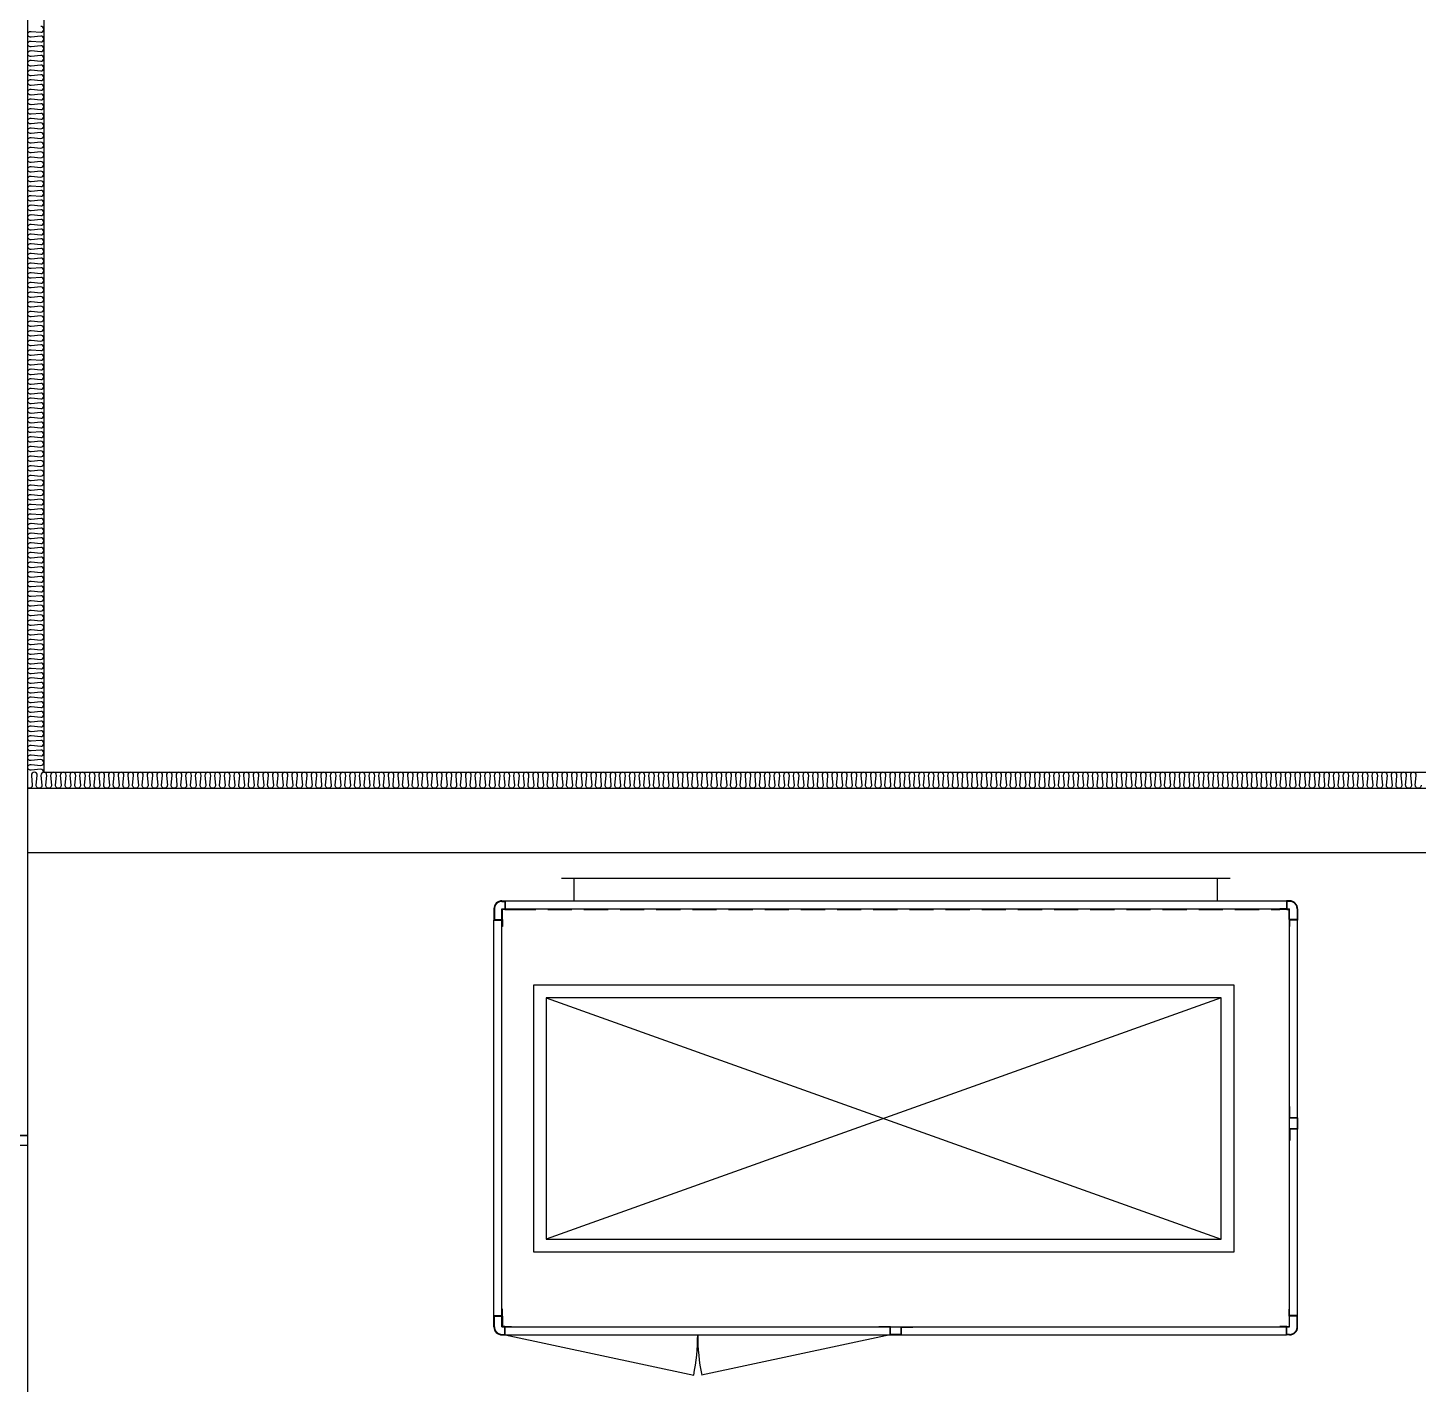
# Model space of a CAD drawing. Header units: millimetres. Extents: x -95754 to 177808, y 34455 to 150605.
# Drawn here: x 115904 to 120229, y 109852 to 114070 of the extents above; entities that cross this region are included whole.
import ezdxf

# ---------------------------------------------------------------- set-up
doc = ezdxf.new("R2010")
doc.units = ezdxf.units.MM
doc.header["$LTSCALE"] = 300
doc.linetypes.add('HIDDEN', pattern=[0.375, 0.25, -0.125])
for name, color, linetype in [('A-DOOR', 4, 'Continuous'), ('A-DOOR-1', 1, 'Continuous'), ('A-DOOR-8', 8, 'Continuous'), ('A-ETC-기계', 253, 'Continuous'), ('A-WALL-D', 7, 'Continuous'), ('ISL', 251, 'Continuous')]:
    doc.layers.add(name, color=color, linetype=linetype)

# ---------------------------------------------------------------- blocks, each defined once
blk = doc.blocks.new('FSD-6')
at = {"layer": 'A-DOOR'}
for points in [[(-200, 2400), (-200, 2370), (-160, 2370), (-160, 2355), (-40, 2355), (-40, 2370), (0, 2370), (0, 2400)], [(-200, 2370), (-1330, 2370), (-1330, 2330), (-200, 2330)], [(-200, 30), (-1330, 30), (-1330, 70), (-200, 70)], [(-200, 0), (-200, 30), (-160, 30), (-160, 45), (-40, 45), (-40, 30), (0, 30), (0, 0)]]:
    blk.add_lwpolyline(points, close=True, dxfattribs=at)
at = {"layer": 'A-DOOR-1'}
for centre, start, end in [((-200, 2330), 180, 270), ((-200, 70), 90, 180)]:
    blk.add_arc(centre, 1130, start, end, dxfattribs=at)
at = {"layer": 'A-DOOR-8'}
for p, q in [((-200, 30), (-200, 2370)), ((0, 30), (0, 2370))]:
    blk.add_line(p, q, dxfattribs=at)
blk = doc.blocks.new('A$C7EEB4B3A')
at = {"color": 0, "linetype": 'HIDDEN'}
for p, q in [((36.2, 25), (0, 25)), ((0, 25), (0, 23.8)), ((36.2, 1.2), (36.2, 25)), ((36.2, 1.2), (68.8, 1.2)), ((68.8, 1.2), (68.8, 25)), ((68.8, 25), (105, 25)), ((105, 25), (105, 23.8))]:
    blk.add_line(p, q, dxfattribs=at)
at = {"color": 0}
for p, q in [((35, 23.8), (0, 23.8)), ((35, 0), (35, 23.8)), ((35, 0), (70, 0)), ((70, 0), (70, 23.8)), ((70, 23.8), (105, 23.8))]:
    blk.add_line(p, q, dxfattribs=at)
blk = doc.blocks.new('G$C2C1B598D')
at = {"color": 0}
for p, q in [((-1040, 70), (1040, 70)), ((-1000, 0), (-1000, 70)), ((1000, 70), (1000, 0)), ((-1225, 0), (-1215, 0)), ((-1215, 0), (-1215, -25)), ((-1215, 0), (1215, 0)), ((-1040, 0), (1040, 0)), ((1225, 0), (1215, 0)), ((1215, 0), (1215, -25)), ((-1250, -25), (-1250, -60)), ((-1215, -25), (-1195, -25)), ((1215, -25), (1195, -25)), ((1250, -25), (1250, -60)), ((-1250, -60), (-1225, -60)), ((-1250, -1290.1), (-1250, -60)), ((-1225, -60), (-1225, -80)), ((1250, -60), (1225, -60)), ((1225, -60), (1225, -80)), ((1250, -1290.1), (1250, -60)), ((-1127.5, -262.1), (-1127.5, -1092.1)), ((1052.5, -262.1), (-1127.5, -262.1)), ((-1087.5, -302.1), (-1087.5, -1052.1)), ((-1087.5, -302.1), (1012.5, -1052.1)), ((1012.5, -302.1), (-1087.5, -1052.1)), ((1012.5, -302.1), (-1087.5, -302.1)), ((1012.5, -1052.1), (1012.5, -302.1)), ((1052.5, -1092.1), (1052.5, -262.1)), ((-1087.5, -1052.1), (1012.5, -1052.1)), ((-1127.5, -1092.1), (1052.5, -1092.1)), ((-1250, -1325.1), (-1250, -1290.1)), ((-1250, -1290.1), (-1225, -1290.1)), ((-1225, -1290.1), (-1225, -1270.1)), ((1225, -1290.1), (1225, -1270.1)), ((1250, -1290.1), (1225, -1290.1)), ((1250, -1325.1), (1250, -1290.1)), ((-1215, -1350.1), (-1215, -1325.1)), ((-1215, -1325.1), (-1195, -1325.1)), ((1215, -1325.1), (1195, -1325.1)), ((1215, -1350.1), (1215, -1325.1)), ((-1225, -1350.1), (-1215, -1350.1)), ((-1215, -1350.1), (1215, -1350.1)), ((1225, -1350.1), (1215, -1350.1))]:
    blk.add_line(p, q, dxfattribs=at)
at = {"color": 0, "linetype": 'HIDDEN'}
for p, q in [((-1248.4, -25), (-1248.4, -58.4)), ((-1225, -1.6), (-1216.6, -1.6)), ((-1216.6, -1.6), (-1216.6, -26.6)), ((-1216.6, -26.6), (-1195, -26.6)), ((-1195, -26.6), (-1195, -25)), ((-1195, -26.6), (1195, -26.6)), ((1195, -26.6), (1195, -25)), ((1216.6, -26.6), (1195, -26.6)), ((1225, -1.6), (1216.6, -1.6)), ((1216.6, -1.6), (1216.6, -26.6)), ((1248.4, -25), (1248.4, -58.4)), ((-1248.4, -58.4), (-1223.4, -58.4)), ((-1223.4, -80), (-1225, -80)), ((-1223.4, -58.4), (-1223.4, -80)), ((1248.4, -58.4), (1223.4, -58.4)), ((1223.4, -58.4), (1223.4, -80)), ((1223.4, -80), (1225, -80)), ((-1248.4, -1325.1), (-1248.4, -1291.7)), ((-1248.4, -1291.7), (-1223.4, -1291.7)), ((-1223.4, -1270.1), (-1225, -1270.1)), ((-1223.4, -1291.7), (-1223.4, -1270.1)), ((1223.4, -1291.7), (1223.4, -1270.1)), ((1223.4, -1270.1), (1225, -1270.1)), ((1248.4, -1291.7), (1223.4, -1291.7)), ((1248.4, -1325.1), (1248.4, -1291.7)), ((-1216.6, -1348.5), (-1216.6, -1323.5)), ((-1216.6, -1323.5), (-1195, -1323.5)), ((-1195, -1323.5), (-1195, -1325.1)), ((1216.6, -1323.5), (1195, -1323.5)), ((1195, -1323.5), (1195, -1325.1)), ((1216.6, -1348.5), (1216.6, -1323.5)), ((-1225, -1348.5), (-1216.6, -1348.5)), ((1225, -1348.5), (1216.6, -1348.5))]:
    blk.add_line(p, q, dxfattribs=at)
at = {"color": 0, "linetype": 'Continuous'}
for p, q in [((-1225, -1325.1), (-1225, -25)), ((-1225, -25), (1225, -25)), ((1225, -1325.1), (1225, -25)), ((-1225, -1325.1), (1225, -1325.1)), ((-1215, -1350.1), (-628.6, -1475.3)), ((-17.5, -1350), (-603.9, -1475.2))]:
    blk.add_line(p, q, dxfattribs=at)
at = {"color": 0, "linetype": 'ByBlock'}
for p, q in [((-1223.4, -58.4), (-1223.4, -26.6)), ((-1216.6, -26.6), (-1223.4, -26.6)), ((1216.6, -26.6), (1223.4, -26.6)), ((1223.4, -58.4), (1223.4, -26.6)), ((-1223.4, -1291.7), (-1223.4, -1323.5)), ((1223.4, -1291.7), (1223.4, -1323.5)), ((-1216.6, -1323.5), (-1223.4, -1323.5)), ((1216.6, -1323.5), (1223.4, -1323.5))]:
    blk.add_line(p, q, dxfattribs=at)
at = {"color": 0}
for centre, start, end in [((-1225, -25), 90, 180), ((1225, -25), 0, 90), ((-1225, -1325.1), 180, 270), ((1225, -1325.1), 270, 0)]:
    blk.add_arc(centre, 25, start, end, dxfattribs=at)
at = {"color": 0, "linetype": 'HIDDEN'}
for centre, start, end in [((-1225, -25), 90, 180.0029), ((1225, -25), 359.9971, 90), ((-1225, -1325.1), 179.9971, 270), ((1225, -1325.1), 270, 0.0029)]:
    blk.add_arc(centre, 23.4, start, end, dxfattribs=at)
at = {"color": 0, "linetype": 'Continuous'}
for centre, start, end in [((-1258.2, -1350.1), 348.7527, 0.0046), ((25.7, -1350), 179.9954, 191.2473)]:
    blk.add_arc(centre, 641.9, start, end, dxfattribs=at)
at = {"color": 0, "xscale": -1, "rotation": 89.99999999999997}
blk.add_blockref('A$C7EEB4B3A', (1250, -639.9), dxfattribs=at)
at = {"color": 0, "xscale": -1}
blk.add_blockref('A$C7EEB4B3A', (52.5, -1350.1), dxfattribs=at)
blk = doc.blocks.new('4F_기계장비')
at = {"layer": 'A-ETC-기계'}
blk.add_blockref('G$C2C1B598D', (26050, -37250), dxfattribs=at)

msp = doc.modelspace()

# ---------------------------------------------------------------- linework, layer by layer
at = {"layer": 'A-WALL-D'}
for p, q in [((115903.6, 111705), (123353.6, 111705)), ((115903.6, 111505), (123353.6, 111505))]:
    msp.add_line(p, q, dxfattribs=at)
at = {"layer": 'A-WALL-D', "elevation": 0}
msp.add_lwpolyline([(104153.6, 124005), (115703.6, 124005), (115703.6, 110625), (115903.6, 110625), (115903.6, 124205), (101953.6, 124205)], dxfattribs=at)
at = {"layer": 'ISL'}
msp.add_lwpolyline([(102003.6, 124355), (102003.6, 124255), (115953.6, 124255), (115953.6, 111755), (123303.6, 111755), (123303.6, 112755), (124603.6, 112755), (124603.6, 111755), (134103.6, 111755), (134103.6, 112755), (134603.6, 112755), (134603.6, 112970)], dxfattribs=at)
for points in [[(115953.6, 111755, 0.44469), (115943.6, 111764), (115913.6, 111761, -1.108889), (115913.6, 111779), (115943.6, 111776, 0.44469), (115953.6, 111785, 0.44469), (115943.6, 111794), (115913.6, 111791, -1.108889), (115913.6, 111809), (115943.6, 111806, 0.44469), (115953.6, 111815, 0.44469), (115943.6, 111824), (115913.6, 111821, -1.108889), (115913.6, 111839), (115943.6, 111836, 0.44469), (115953.6, 111845, 0.44469), (115943.6, 111854), (115913.6, 111851, -1.108889), (115913.6, 111869), (115943.6, 111866, 0.44469), (115953.6, 111875, 0.44469), (115943.6, 111884), (115913.6, 111881, -1.108889), (115913.6, 111899), (115943.6, 111896, 0.44469), (115953.6, 111905, 0.44469), (115943.6, 111914), (115913.6, 111911, -1.108889), (115913.6, 111929), (115943.6, 111926, 0.44469), (115953.6, 111935, 0.44469), (115943.6, 111944), (115913.6, 111941, -1.108889), (115913.6, 111959), (115943.6, 111956, 0.44469), (115953.6, 111965, 0.44469), (115943.6, 111974), (115913.6, 111971, -1.108889), (115913.6, 111989), (115943.6, 111986, 0.44469), (115953.6, 111995, 0.44469), (115943.6, 112004), (115913.6, 112001, -1.108889), (115913.6, 112019), (115943.6, 112016, 0.44469), (115953.6, 112025, 0.44469), (115943.6, 112034), (115913.6, 112031, -1.108889), (115913.6, 112049), (115943.6, 112046, 0.44469), (115953.6, 112055, 0.44469), (115943.6, 112064), (115913.6, 112061, -1.108889), (115913.6, 112079), (115943.6, 112076, 0.44469), (115953.6, 112085, 0.44469), (115943.6, 112094), (115913.6, 112091, -1.108889), (115913.6, 112109), (115943.6, 112106, 0.44469), (115953.6, 112115, 0.44469), (115943.6, 112124), (115913.6, 112121, -1.108889), (115913.6, 112139), (115943.6, 112136, 0.44469), (115953.6, 112145, 0.44469), (115943.6, 112154), (115913.6, 112151, -1.108889), (115913.6, 112169), (115943.6, 112166, 0.44469), (115953.6, 112175, 0.44469), (115943.6, 112184), (115913.6, 112181, -1.108889), (115913.6, 112199), (115943.6, 112196, 0.44469), (115953.6, 112205, 0.44469), (115943.6, 112214), (115913.6, 112211, -1.108889), (115913.6, 112229), (115943.6, 112226, 0.44469), (115953.6, 112235, 0.44469), (115943.6, 112244), (115913.6, 112241, -1.108889), (115913.6, 112259), (115943.6, 112256, 0.44469), (115953.6, 112265, 0.44469), (115943.6, 112274), (115913.6, 112271, -1.108889), (115913.6, 112289), (115943.6, 112286, 0.44469), (115953.6, 112295, 0.44469), (115943.6, 112304), (115913.6, 112301, -1.108889), (115913.6, 112319), (115943.6, 112316, 0.44469), (115953.6, 112325, 0.44469), (115943.6, 112334), (115913.6, 112331, -1.108889), (115913.6, 112349), (115943.6, 112346, 0.44469), (115953.6, 112355, 0.44469), (115943.6, 112364), (115913.6, 112361, -1.108889), (115913.6, 112379), (115943.6, 112376, 0.44469), (115953.6, 112385, 0.44469), (115943.6, 112394), (115913.6, 112391, -1.108889), (115913.6, 112409), (115943.6, 112406, 0.44469), (115953.6, 112415, 0.44469), (115943.6, 112424), (115913.6, 112421, -1.108889), (115913.6, 112439), (115943.6, 112436, 0.44469), (115953.6, 112445, 0.44469), (115943.6, 112454), (115913.6, 112451, -1.108889), (115913.6, 112469), (115943.6, 112466, 0.44469), (115953.6, 112475, 0.44469), (115943.6, 112484), (115913.6, 112481, -1.108889), (115913.6, 112499), (115943.6, 112496, 0.44469), (115953.6, 112505, 0.44469), (115943.6, 112514), (115913.6, 112511, -1.108889), (115913.6, 112529), (115943.6, 112526, 0.44469), (115953.6, 112535, 0.44469), (115943.6, 112544), (115913.6, 112541, -1.108889), (115913.6, 112559), (115943.6, 112556, 0.44469), (115953.6, 112565, 0.44469), (115943.6, 112574), (115913.6, 112571, -1.108889), (115913.6, 112589), (115943.6, 112586, 0.44469), (115953.6, 112595, 0.44469), (115943.6, 112604), (115913.6, 112601, -1.108889), (115913.6, 112619), (115943.6, 112616, 0.44469), (115953.6, 112625, 0.44469), (115943.6, 112634), (115913.6, 112631, -1.108889), (115913.6, 112649), (115943.6, 112646, 0.44469), (115953.6, 112655, 0.44469), (115943.6, 112664), (115913.6, 112661, -1.108889), (115913.6, 112679), (115943.6, 112676, 0.44469), (115953.6, 112685, 0.44469), (115943.6, 112694), (115913.6, 112691, -1.108889), (115913.6, 112709), (115943.6, 112706, 0.44469), (115953.6, 112715, 0.44469), (115943.6, 112724), (115913.6, 112721, -1.108889), (115913.6, 112739), (115943.6, 112736, 0.44469), (115953.6, 112745, 0.44469), (115943.6, 112754), (115913.6, 112751, -1.108889), (115913.6, 112769), (115943.6, 112766, 0.44469), (115953.6, 112775, 0.44469), (115943.6, 112784), (115913.6, 112781, -1.108889), (115913.6, 112799), (115943.6, 112796, 0.44469), (115953.6, 112805, 0.44469), (115943.6, 112814), (115913.6, 112811, -1.108889), (115913.6, 112829), (115943.6, 112826, 0.44469), (115953.6, 112835, 0.44469), (115943.6, 112844), (115913.6, 112841, -1.108889), (115913.6, 112859), (115943.6, 112856, 0.44469), (115953.6, 112865, 0.44469), (115943.6, 112874), (115913.6, 112871, -1.108889), (115913.6, 112889), (115943.6, 112886, 0.44469), (115953.6, 112895, 0.44469), (115943.6, 112904), (115913.6, 112901, -1.108889), (115913.6, 112919), (115943.6, 112916, 0.44469), (115953.6, 112925, 0.44469), (115943.6, 112934), (115913.6, 112931, -1.108889), (115913.6, 112949), (115943.6, 112946, 0.44469), (115953.6, 112955, 0.44469), (115943.6, 112964), (115913.6, 112961, -1.108889), (115913.6, 112979), (115943.6, 112976, 0.44469), (115953.6, 112985, 0.44469), (115943.6, 112994), (115913.6, 112991, -1.108889), (115913.6, 113009), (115943.6, 113006, 0.44469), (115953.6, 113015, 0.44469), (115943.6, 113024), (115913.6, 113021, -1.108889), (115913.6, 113039), (115943.6, 113036, 0.44469), (115953.6, 113045, 0.44469), (115943.6, 113054), (115913.6, 113051, -1.108889), (115913.6, 113069), (115943.6, 113066, 0.44469), (115953.6, 113075, 0.44469), (115943.6, 113084), (115913.6, 113081, -1.108889), (115913.6, 113099), (115943.6, 113096, 0.44469), (115953.6, 113105, 0.44469), (115943.6, 113114), (115913.6, 113111, -1.108889), (115913.6, 113129), (115943.6, 113126, 0.44469), (115953.6, 113135, 0.44469), (115943.6, 113144), (115913.6, 113141, -1.108889), (115913.6, 113159), (115943.6, 113156, 0.44469), (115953.6, 113165, 0.44469), (115943.6, 113174), (115913.6, 113171, -1.108889), (115913.6, 113189), (115943.6, 113186, 0.44469), (115953.6, 113195, 0.44469), (115943.6, 113204), (115913.6, 113201, -1.108889), (115913.6, 113219), (115943.6, 113216, 0.44469), (115953.6, 113225, 0.44469), (115943.6, 113234), (115913.6, 113231, -1.108889), (115913.6, 113249), (115943.6, 113246, 0.44469), (115953.6, 113255, 0.44469), (115943.6, 113264), (115913.6, 113261, -1.108889), (115913.6, 113279), (115943.6, 113276, 0.44469), (115953.6, 113285, 0.44469), (115943.6, 113294), (115913.6, 113291, -1.108889), (115913.6, 113309), (115943.6, 113306, 0.44469), (115953.6, 113315, 0.44469), (115943.6, 113324), (115913.6, 113321, -1.108889), (115913.6, 113339), (115943.6, 113336, 0.44469), (115953.6, 113345, 0.44469), (115943.6, 113354), (115913.6, 113351, -1.108889), (115913.6, 113369), (115943.6, 113366, 0.44469), (115953.6, 113375, 0.44469), (115943.6, 113384), (115913.6, 113381, -1.108889), (115913.6, 113399), (115943.6, 113396, 0.44469), (115953.6, 113405, 0.44469), (115943.6, 113414), (115913.6, 113411, -1.108889), (115913.6, 113429), (115943.6, 113426, 0.44469), (115953.6, 113435, 0.44469), (115943.6, 113444), (115913.6, 113441, -1.108889), (115913.6, 113459), (115943.6, 113456, 0.44469), (115953.6, 113465, 0.44469), (115943.6, 113474), (115913.6, 113471, -1.108889), (115913.6, 113489), (115943.6, 113486, 0.44469), (115953.6, 113495, 0.44469), (115943.6, 113504), (115913.6, 113501, -1.108889), (115913.6, 113519), (115943.6, 113516, 0.44469), (115953.6, 113525, 0.44469), (115943.6, 113534), (115913.6, 113531, -1.108889), (115913.6, 113549), (115943.6, 113546, 0.44469), (115953.6, 113555, 0.44469), (115943.6, 113564), (115913.6, 113561, -1.108889), (115913.6, 113579), (115943.6, 113576, 0.44469), (115953.6, 113585, 0.44469), (115943.6, 113594), (115913.6, 113591, -1.108889), (115913.6, 113609), (115943.6, 113606, 0.44469), (115953.6, 113615, 0.44469), (115943.6, 113624), (115913.6, 113621, -1.108889), (115913.6, 113639), (115943.6, 113636, 0.44469), (115953.6, 113645, 0.44469), (115943.6, 113654), (115913.6, 113651, -1.108889), (115913.6, 113669), (115943.6, 113666, 0.44469), (115953.6, 113675, 0.44469), (115943.6, 113684), (115913.6, 113681, -1.108889), (115913.6, 113699), (115943.6, 113696, 0.44469), (115953.6, 113705, 0.44469), (115943.6, 113714), (115913.6, 113711, -1.108889), (115913.6, 113729), (115943.6, 113726, 0.44469), (115953.6, 113735, 0.44469), (115943.6, 113744), (115913.6, 113741, -1.108889), (115913.6, 113759), (115943.6, 113756, 0.44469), (115953.6, 113765, 0.44469), (115943.6, 113774), (115913.6, 113771, -1.108889), (115913.6, 113789), (115943.6, 113786, 0.44469), (115953.6, 113795, 0.44469), (115943.6, 113804), (115913.6, 113801, -1.108889), (115913.6, 113819), (115943.6, 113816, 0.44469), (115953.6, 113825, 0.44469), (115943.6, 113834), (115913.6, 113831, -1.108889), (115913.6, 113849), (115943.6, 113846, 0.44469), (115953.6, 113855, 0.44469), (115943.6, 113864), (115913.6, 113861, -1.108889), (115913.6, 113879), (115943.6, 113876, 0.44469), (115953.6, 113885, 0.44469), (115943.6, 113894), (115913.6, 113891, -1.108889), (115913.6, 113909), (115943.6, 113906, 0.44469), (115953.6, 113915, 0.44469), (115943.6, 113924), (115913.6, 113921, -1.108889), (115913.6, 113939), (115943.6, 113936, 0.44469), (115953.6, 113945, 0.44469), (115943.6, 113954), (115913.6, 113951, -1.108889), (115913.6, 113969), (115943.6, 113966, 0.44469), (115953.6, 113975, 0.44469), (115943.6, 113984), (115913.6, 113981, -1.108889), (115913.6, 113999), (115943.6, 113996, 0.44469), (115953.6, 114005, 0.44469), (115943.6, 114014), (115913.6, 114011, -1.108889), (115913.6, 114029), (115943.6, 114026, 0.44469), (115953.6, 114035, 0.44469), (115943.6, 114044), (115913.6, 114041, -1.108889), (115913.6, 114059), (115943.6, 114056, 0.44469), (115953.6, 114065, 0.44469), (115943.6, 114074)], [(120237.6, 111715, -1.108889), (120219.6, 111715), (120222.6, 111745, 0.44469), (120213.6, 111755, 0.44469), (120204.6, 111745), (120207.6, 111715, -1.108889), (120189.6, 111715), (120192.6, 111745, 0.44469), (120183.6, 111755, 0.44469), (120174.6, 111745), (120177.6, 111715, -1.108889), (120159.6, 111715), (120162.6, 111745, 0.44469), (120153.6, 111755, 0.44469), (120144.6, 111745), (120147.6, 111715, -1.108889), (120129.6, 111715), (120132.6, 111745, 0.44469), (120123.6, 111755, 0.44469), (120114.6, 111745), (120117.6, 111715, -1.108889), (120099.6, 111715), (120102.6, 111745, 0.44469), (120093.6, 111755, 0.44469), (120084.6, 111745), (120087.6, 111715, -1.108889), (120069.6, 111715), (120072.6, 111745, 0.44469), (120063.6, 111755, 0.44469), (120054.6, 111745), (120057.6, 111715, -1.108889), (120039.6, 111715), (120042.6, 111745, 0.44469), (120033.6, 111755, 0.44469), (120024.6, 111745), (120027.6, 111715, -1.108889), (120009.6, 111715), (120012.6, 111745, 0.44469), (120003.6, 111755, 0.44469), (119994.6, 111745), (119997.6, 111715, -1.108889), (119979.6, 111715), (119982.6, 111745, 0.44469), (119973.6, 111755, 0.44469), (119964.6, 111745), (119967.6, 111715, -1.108889), (119949.6, 111715), (119952.6, 111745, 0.44469), (119943.6, 111755, 0.44469), (119934.6, 111745), (119937.6, 111715, -1.108889), (119919.6, 111715), (119922.6, 111745, 0.44469), (119913.6, 111755, 0.44469), (119904.6, 111745), (119907.6, 111715, -1.108889), (119889.6, 111715), (119892.6, 111745, 0.44469), (119883.6, 111755, 0.44469), (119874.6, 111745), (119877.6, 111715, -1.108889), (119859.6, 111715), (119862.6, 111745, 0.44469), (119853.6, 111755, 0.44469), (119844.6, 111745), (119847.6, 111715, -1.108889), (119829.6, 111715), (119832.6, 111745, 0.44469), (119823.6, 111755, 0.44469), (119814.6, 111745), (119817.6, 111715, -1.108889), (119799.6, 111715), (119802.6, 111745, 0.44469), (119793.6, 111755, 0.44469), (119784.6, 111745), (119787.6, 111715, -1.108889), (119769.6, 111715), (119772.6, 111745, 0.44469), (119763.6, 111755, 0.44469), (119754.6, 111745), (119757.6, 111715, -1.108889), (119739.6, 111715), (119742.6, 111745, 0.44469), (119733.6, 111755, 0.44469), (119724.6, 111745), (119727.6, 111715, -1.108889), (119709.6, 111715), (119712.6, 111745, 0.44469), (119703.6, 111755, 0.44469), (119694.6, 111745), (119697.6, 111715, -1.108889), (119679.6, 111715), (119682.6, 111745, 0.44469), (119673.6, 111755, 0.44469), (119664.6, 111745), (119667.6, 111715, -1.108889), (119649.6, 111715), (119652.6, 111745, 0.44469), (119643.6, 111755, 0.44469), (119634.6, 111745), (119637.6, 111715, -1.108889), (119619.6, 111715), (119622.6, 111745, 0.44469), (119613.6, 111755, 0.44469), (119604.6, 111745), (119607.6, 111715, -1.108889), (119589.6, 111715), (119592.6, 111745, 0.44469), (119583.6, 111755, 0.44469), (119574.6, 111745), (119577.6, 111715, -1.108889), (119559.6, 111715), (119562.6, 111745, 0.44469), (119553.6, 111755, 0.44469), (119544.6, 111745), (119547.6, 111715, -1.108889), (119529.6, 111715), (119532.6, 111745, 0.44469), (119523.6, 111755, 0.44469), (119514.6, 111745), (119517.6, 111715, -1.108889), (119499.6, 111715), (119502.6, 111745, 0.44469), (119493.6, 111755, 0.44469), (119484.6, 111745), (119487.6, 111715, -1.108889), (119469.6, 111715), (119472.6, 111745, 0.44469), (119463.6, 111755, 0.44469), (119454.6, 111745), (119457.6, 111715, -1.108889), (119439.6, 111715), (119442.6, 111745, 0.44469), (119433.6, 111755, 0.44469), (119424.6, 111745), (119427.6, 111715, -1.108889), (119409.6, 111715), (119412.6, 111745, 0.44469), (119403.6, 111755, 0.44469), (119394.6, 111745), (119397.6, 111715, -1.108889), (119379.6, 111715), (119382.6, 111745, 0.44469), (119373.6, 111755, 0.44469), (119364.6, 111745), (119367.6, 111715, -1.108889), (119349.6, 111715), (119352.6, 111745, 0.44469), (119343.6, 111755, 0.44469), (119334.6, 111745), (119337.6, 111715, -1.108889), (119319.6, 111715), (119322.6, 111745, 0.44469), (119313.6, 111755, 0.44469), (119304.6, 111745), (119307.6, 111715, -1.108889), (119289.6, 111715), (119292.6, 111745, 0.44469), (119283.6, 111755, 0.44469), (119274.6, 111745), (119277.6, 111715, -1.108889), (119259.6, 111715), (119262.6, 111745, 0.44469), (119253.6, 111755, 0.44469), (119244.6, 111745), (119247.6, 111715, -1.108889), (119229.6, 111715), (119232.6, 111745, 0.44469), (119223.6, 111755, 0.44469), (119214.6, 111745), (119217.6, 111715, -1.108889), (119199.6, 111715), (119202.6, 111745, 0.44469), (119193.6, 111755, 0.44469), (119184.6, 111745), (119187.6, 111715, -1.108889), (119169.6, 111715), (119172.6, 111745, 0.44469), (119163.6, 111755, 0.44469), (119154.6, 111745), (119157.6, 111715, -1.108889), (119139.6, 111715), (119142.6, 111745, 0.44469), (119133.6, 111755, 0.44469), (119124.6, 111745), (119127.6, 111715, -1.108889), (119109.6, 111715), (119112.6, 111745, 0.44469), (119103.6, 111755, 0.44469), (119094.6, 111745), (119097.6, 111715, -1.108889), (119079.6, 111715), (119082.6, 111745, 0.44469), (119073.6, 111755, 0.44469), (119064.6, 111745), (119067.6, 111715, -1.108889), (119049.6, 111715), (119052.6, 111745, 0.44469), (119043.6, 111755, 0.44469), (119034.6, 111745), (119037.6, 111715, -1.108889), (119019.6, 111715), (119022.6, 111745, 0.44469), (119013.6, 111755, 0.44469), (119004.6, 111745), (119007.6, 111715, -1.108889), (118989.6, 111715), (118992.6, 111745, 0.44469), (118983.6, 111755, 0.44469), (118974.6, 111745), (118977.6, 111715, -1.108889), (118959.6, 111715), (118962.6, 111745, 0.44469), (118953.6, 111755, 0.44469), (118944.6, 111745), (118947.6, 111715, -1.108889), (118929.6, 111715), (118932.6, 111745, 0.44469), (118923.6, 111755, 0.44469), (118914.6, 111745), (118917.6, 111715, -1.108889), (118899.6, 111715), (118902.6, 111745, 0.44469), (118893.6, 111755, 0.44469), (118884.6, 111745), (118887.6, 111715, -1.108889), (118869.6, 111715), (118872.6, 111745, 0.44469), (118863.6, 111755, 0.44469), (118854.6, 111745), (118857.6, 111715, -1.108889), (118839.6, 111715), (118842.6, 111745, 0.44469), (118833.6, 111755, 0.44469), (118824.6, 111745), (118827.6, 111715, -1.108889), (118809.6, 111715), (118812.6, 111745, 0.44469), (118803.6, 111755, 0.44469), (118794.6, 111745), (118797.6, 111715, -1.108889), (118779.6, 111715), (118782.6, 111745, 0.44469), (118773.6, 111755, 0.44469), (118764.6, 111745), (118767.6, 111715, -1.108889), (118749.6, 111715), (118752.6, 111745, 0.44469), (118743.6, 111755, 0.44469), (118734.6, 111745), (118737.6, 111715, -1.108889), (118719.6, 111715), (118722.6, 111745, 0.44469), (118713.6, 111755, 0.44469), (118704.6, 111745), (118707.6, 111715, -1.108889), (118689.6, 111715), (118692.6, 111745, 0.44469), (118683.6, 111755, 0.44469), (118674.6, 111745), (118677.6, 111715, -1.108889), (118659.6, 111715), (118662.6, 111745, 0.44469), (118653.6, 111755, 0.44469), (118644.6, 111745), (118647.6, 111715, -1.108889), (118629.6, 111715), (118632.6, 111745, 0.44469), (118623.6, 111755, 0.44469), (118614.6, 111745), (118617.6, 111715, -1.108889), (118599.6, 111715), (118602.6, 111745, 0.44469), (118593.6, 111755, 0.44469), (118584.6, 111745), (118587.6, 111715, -1.108889), (118569.6, 111715), (118572.6, 111745, 0.44469), (118563.6, 111755, 0.44469), (118554.6, 111745), (118557.6, 111715, -1.108889), (118539.6, 111715), (118542.6, 111745, 0.44469), (118533.6, 111755, 0.44469), (118524.6, 111745), (118527.6, 111715, -1.108889), (118509.6, 111715), (118512.6, 111745, 0.44469), (118503.6, 111755, 0.44469), (118494.6, 111745), (118497.6, 111715, -1.108889), (118479.6, 111715), (118482.6, 111745, 0.44469), (118473.6, 111755, 0.44469), (118464.6, 111745), (118467.6, 111715, -1.108889), (118449.6, 111715), (118452.6, 111745, 0.44469), (118443.6, 111755, 0.44469), (118434.6, 111745), (118437.6, 111715, -1.108889), (118419.6, 111715), (118422.6, 111745, 0.44469), (118413.6, 111755, 0.44469), (118404.6, 111745), (118407.6, 111715, -1.108889), (118389.6, 111715), (118392.6, 111745, 0.44469), (118383.6, 111755, 0.44469), (118374.6, 111745), (118377.6, 111715, -1.108889), (118359.6, 111715), (118362.6, 111745, 0.44469), (118353.6, 111755, 0.44469), (118344.6, 111745), (118347.6, 111715, -1.108889), (118329.6, 111715), (118332.6, 111745, 0.44469), (118323.6, 111755, 0.44469), (118314.6, 111745), (118317.6, 111715, -1.108889), (118299.6, 111715), (118302.6, 111745, 0.44469), (118293.6, 111755, 0.44469), (118284.6, 111745), (118287.6, 111715, -1.108889), (118269.6, 111715), (118272.6, 111745, 0.44469), (118263.6, 111755, 0.44469), (118254.6, 111745), (118257.6, 111715, -1.108889), (118239.6, 111715), (118242.6, 111745, 0.44469), (118233.6, 111755, 0.44469), (118224.6, 111745), (118227.6, 111715, -1.108889), (118209.6, 111715), (118212.6, 111745, 0.44469), (118203.6, 111755, 0.44469), (118194.6, 111745), (118197.6, 111715, -1.108889), (118179.6, 111715), (118182.6, 111745, 0.44469), (118173.6, 111755, 0.44469), (118164.6, 111745), (118167.6, 111715, -1.108889), (118149.6, 111715), (118152.6, 111745, 0.44469), (118143.6, 111755, 0.44469), (118134.6, 111745), (118137.6, 111715, -1.108889), (118119.6, 111715), (118122.6, 111745, 0.44469), (118113.6, 111755, 0.44469), (118104.6, 111745), (118107.6, 111715, -1.108889), (118089.6, 111715), (118092.6, 111745, 0.44469), (118083.6, 111755, 0.44469), (118074.6, 111745), (118077.6, 111715, -1.108889), (118059.6, 111715), (118062.6, 111745, 0.44469), (118053.6, 111755, 0.44469), (118044.6, 111745), (118047.6, 111715, -1.108889), (118029.6, 111715), (118032.6, 111745, 0.44469), (118023.6, 111755, 0.44469), (118014.6, 111745), (118017.6, 111715, -1.108889), (117999.6, 111715), (118002.6, 111745, 0.44469), (117993.6, 111755, 0.44469), (117984.6, 111745), (117987.6, 111715, -1.108889), (117969.6, 111715), (117972.6, 111745, 0.44469), (117963.6, 111755, 0.44469), (117954.6, 111745), (117957.6, 111715, -1.108889), (117939.6, 111715), (117942.6, 111745, 0.44469), (117933.6, 111755, 0.44469), (117924.6, 111745), (117927.6, 111715, -1.108889), (117909.6, 111715), (117912.6, 111745, 0.44469), (117903.6, 111755, 0.44469), (117894.6, 111745), (117897.6, 111715, -1.108889), (117879.6, 111715), (117882.6, 111745, 0.44469), (117873.6, 111755, 0.44469), (117864.6, 111745), (117867.6, 111715, -1.108889), (117849.6, 111715), (117852.6, 111745, 0.44469), (117843.6, 111755, 0.44469), (117834.6, 111745), (117837.6, 111715, -1.108889), (117819.6, 111715), (117822.6, 111745, 0.44469), (117813.6, 111755, 0.44469), (117804.6, 111745), (117807.6, 111715, -1.108889), (117789.6, 111715), (117792.6, 111745, 0.44469), (117783.6, 111755, 0.44469), (117774.6, 111745), (117777.6, 111715, -1.108889), (117759.6, 111715), (117762.6, 111745, 0.44469), (117753.6, 111755, 0.44469), (117744.6, 111745), (117747.6, 111715, -1.108889), (117729.6, 111715), (117732.6, 111745, 0.44469), (117723.6, 111755, 0.44469), (117714.6, 111745), (117717.6, 111715, -1.108889), (117699.6, 111715), (117702.6, 111745, 0.44469), (117693.6, 111755, 0.44469), (117684.6, 111745), (117687.6, 111715, -1.108889), (117669.6, 111715), (117672.6, 111745, 0.44469), (117663.6, 111755, 0.44469), (117654.6, 111745), (117657.6, 111715, -1.108889), (117639.6, 111715), (117642.6, 111745, 0.44469), (117633.6, 111755, 0.44469), (117624.6, 111745), (117627.6, 111715, -1.108889), (117609.6, 111715), (117612.6, 111745, 0.44469), (117603.6, 111755, 0.44469), (117594.6, 111745), (117597.6, 111715, -1.108889), (117579.6, 111715), (117582.6, 111745, 0.44469), (117573.6, 111755, 0.44469), (117564.6, 111745), (117567.6, 111715, -1.108889), (117549.6, 111715), (117552.6, 111745, 0.44469), (117543.6, 111755, 0.44469), (117534.6, 111745), (117537.6, 111715, -1.108889), (117519.6, 111715), (117522.6, 111745, 0.44469), (117513.6, 111755, 0.44469), (117504.6, 111745), (117507.6, 111715, -1.108889), (117489.6, 111715), (117492.6, 111745, 0.44469), (117483.6, 111755, 0.44469), (117474.6, 111745), (117477.6, 111715, -1.108889), (117459.6, 111715), (117462.6, 111745, 0.44469), (117453.6, 111755, 0.44469), (117444.6, 111745), (117447.6, 111715, -1.108889), (117429.6, 111715), (117432.6, 111745, 0.44469), (117423.6, 111755, 0.44469), (117414.6, 111745), (117417.6, 111715, -1.108889), (117399.6, 111715), (117402.6, 111745, 0.44469), (117393.6, 111755, 0.44469), (117384.6, 111745), (117387.6, 111715, -1.108889), (117369.6, 111715), (117372.6, 111745, 0.44469), (117363.6, 111755, 0.44469), (117354.6, 111745), (117357.6, 111715, -1.108889), (117339.6, 111715), (117342.6, 111745, 0.44469), (117333.6, 111755, 0.44469), (117324.6, 111745), (117327.6, 111715, -1.108889), (117309.6, 111715), (117312.6, 111745, 0.44469), (117303.6, 111755, 0.44469), (117294.6, 111745), (117297.6, 111715, -1.108889), (117279.6, 111715), (117282.6, 111745, 0.44469), (117273.6, 111755, 0.44469), (117264.6, 111745), (117267.6, 111715, -1.108889), (117249.6, 111715), (117252.6, 111745, 0.44469), (117243.6, 111755, 0.44469), (117234.6, 111745), (117237.6, 111715, -1.108889), (117219.6, 111715), (117222.6, 111745, 0.44469), (117213.6, 111755, 0.44469), (117204.6, 111745), (117207.6, 111715, -1.108889), (117189.6, 111715), (117192.6, 111745, 0.44469), (117183.6, 111755, 0.44469), (117174.6, 111745), (117177.6, 111715, -1.108889), (117159.6, 111715), (117162.6, 111745, 0.44469), (117153.6, 111755, 0.44469), (117144.6, 111745), (117147.6, 111715, -1.108889), (117129.6, 111715), (117132.6, 111745, 0.44469), (117123.6, 111755, 0.44469), (117114.6, 111745), (117117.6, 111715, -1.108889), (117099.6, 111715), (117102.6, 111745, 0.44469), (117093.6, 111755, 0.44469), (117084.6, 111745), (117087.6, 111715, -1.108889), (117069.6, 111715), (117072.6, 111745, 0.44469), (117063.6, 111755, 0.44469), (117054.6, 111745), (117057.6, 111715, -1.108889), (117039.6, 111715), (117042.6, 111745, 0.44469), (117033.6, 111755, 0.44469), (117024.6, 111745), (117027.6, 111715, -1.108889), (117009.6, 111715), (117012.6, 111745, 0.44469), (117003.6, 111755, 0.44469), (116994.6, 111745), (116997.6, 111715, -1.108889), (116979.6, 111715), (116982.6, 111745, 0.44469), (116973.6, 111755, 0.44469), (116964.6, 111745), (116967.6, 111715, -1.108889), (116949.6, 111715), (116952.6, 111745, 0.44469), (116943.6, 111755, 0.44469), (116934.6, 111745), (116937.6, 111715, -1.108889), (116919.6, 111715), (116922.6, 111745, 0.44469), (116913.6, 111755, 0.44469), (116904.6, 111745), (116907.6, 111715, -1.108889), (116889.6, 111715), (116892.6, 111745, 0.44469), (116883.6, 111755, 0.44469), (116874.6, 111745), (116877.6, 111715, -1.108889), (116859.6, 111715), (116862.6, 111745, 0.44469), (116853.6, 111755, 0.44469), (116844.6, 111745), (116847.6, 111715, -1.108889), (116829.6, 111715), (116832.6, 111745, 0.44469), (116823.6, 111755, 0.44469), (116814.6, 111745), (116817.6, 111715, -1.108889), (116799.6, 111715), (116802.6, 111745, 0.44469), (116793.6, 111755, 0.44469), (116784.6, 111745), (116787.6, 111715, -1.108889), (116769.6, 111715), (116772.6, 111745, 0.44469), (116763.6, 111755, 0.44469), (116754.6, 111745), (116757.6, 111715, -1.108889), (116739.6, 111715), (116742.6, 111745, 0.44469), (116733.6, 111755, 0.44469), (116724.6, 111745), (116727.6, 111715, -1.108889), (116709.6, 111715), (116712.6, 111745, 0.44469), (116703.6, 111755, 0.44469), (116694.6, 111745), (116697.6, 111715, -1.108889), (116679.6, 111715), (116682.6, 111745, 0.44469), (116673.6, 111755, 0.44469), (116664.6, 111745), (116667.6, 111715, -1.108889), (116649.6, 111715), (116652.6, 111745, 0.44469), (116643.6, 111755, 0.44469), (116634.6, 111745), (116637.6, 111715, -1.108889), (116619.6, 111715), (116622.6, 111745, 0.44469), (116613.6, 111755, 0.44469), (116604.6, 111745), (116607.6, 111715, -1.108889), (116589.6, 111715), (116592.6, 111745, 0.44469), (116583.6, 111755, 0.44469), (116574.6, 111745), (116577.6, 111715, -1.108889), (116559.6, 111715), (116562.6, 111745, 0.44469), (116553.6, 111755, 0.44469), (116544.6, 111745), (116547.6, 111715, -1.108889), (116529.6, 111715), (116532.6, 111745, 0.44469), (116523.6, 111755, 0.44469), (116514.6, 111745), (116517.6, 111715, -1.108889), (116499.6, 111715), (116502.6, 111745, 0.44469), (116493.6, 111755, 0.44469), (116484.6, 111745), (116487.6, 111715, -1.108889), (116469.6, 111715), (116472.6, 111745, 0.44469), (116463.6, 111755, 0.44469), (116454.6, 111745), (116457.6, 111715, -1.108889), (116439.6, 111715), (116442.6, 111745, 0.44469), (116433.6, 111755, 0.44469), (116424.6, 111745), (116427.6, 111715, -1.108889), (116409.6, 111715), (116412.6, 111745, 0.44469), (116403.6, 111755, 0.44469), (116394.6, 111745), (116397.6, 111715, -1.108889), (116379.6, 111715), (116382.6, 111745, 0.44469), (116373.6, 111755, 0.44469), (116364.6, 111745), (116367.6, 111715, -1.108889), (116349.6, 111715), (116352.6, 111745, 0.44469), (116343.6, 111755, 0.44469), (116334.6, 111745), (116337.6, 111715, -1.108889), (116319.6, 111715), (116322.6, 111745, 0.44469), (116313.6, 111755, 0.44469), (116304.6, 111745), (116307.6, 111715, -1.108889), (116289.6, 111715), (116292.6, 111745, 0.44469), (116283.6, 111755, 0.44469), (116274.6, 111745), (116277.6, 111715, -1.108889), (116259.6, 111715), (116262.6, 111745, 0.44469), (116253.6, 111755, 0.44469), (116244.6, 111745), (116247.6, 111715, -1.108889), (116229.6, 111715), (116232.6, 111745, 0.44469), (116223.6, 111755, 0.44469), (116214.6, 111745), (116217.6, 111715, -1.108889), (116199.6, 111715), (116202.6, 111745, 0.44469), (116193.6, 111755, 0.44469), (116184.6, 111745), (116187.6, 111715, -1.108889), (116169.6, 111715), (116172.6, 111745, 0.44469), (116163.6, 111755, 0.44469), (116154.6, 111745), (116157.6, 111715, -1.108889), (116139.6, 111715), (116142.6, 111745, 0.44469), (116133.6, 111755, 0.44469), (116124.6, 111745), (116127.6, 111715, -1.108889), (116109.6, 111715), (116112.6, 111745, 0.44469), (116103.6, 111755, 0.44469), (116094.6, 111745), (116097.6, 111715, -1.108889), (116079.6, 111715), (116082.6, 111745, 0.44469), (116073.6, 111755, 0.44469), (116064.6, 111745), (116067.6, 111715, -1.108889), (116049.6, 111715), (116052.6, 111745, 0.44469), (116043.6, 111755, 0.44469), (116034.6, 111745), (116037.6, 111715, -1.108889), (116019.6, 111715), (116022.6, 111745, 0.44469), (116013.6, 111755, 0.44469), (116004.6, 111745), (116007.6, 111715, -1.108889), (115989.6, 111715), (115992.6, 111745, 0.44469), (115983.6, 111755, 0.44469), (115974.6, 111745), (115977.6, 111715, -1.108889), (115959.6, 111715), (115962.6, 111745, 0.44469), (115953.6, 111755, 0.44469), (115944.6, 111745), (115947.6, 111715, -1.108889), (115929.6, 111715), (115932.6, 111745, 0.44469), (115923.6, 111755, 0.44469), (115914.6, 111745), (115917.6, 111715, -0.633245), (115903.6, 111706.5, -0.633245)]]:
    msp.add_lwpolyline(points, format="xyb", dxfattribs=at)

# ---------------------------------------------------------------- block references
at = {"layer": 'A-DOOR'}
msp.add_blockref('FSD-6', (115903.6, 108225), dxfattribs=at)
at = {"layer": 'A-ETC-기계'}
msp.add_blockref('4F_기계장비', (92553.6, 148605), dxfattribs=at)

doc.saveas('drawing.dxf')
